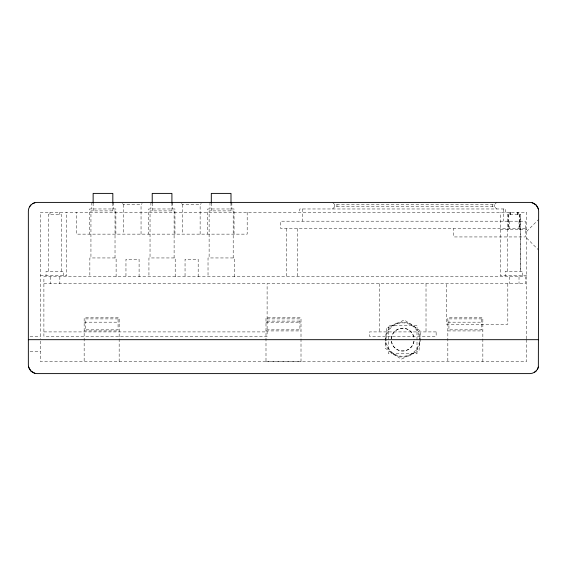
<?xml version="1.0" encoding="UTF-8"?>
<svg xmlns="http://www.w3.org/2000/svg" width="567" height="567" viewBox="0 0 567 567"><rect width="100%" height="100%" fill="white"/><g stroke="black" fill="none" stroke-linecap="round" stroke-linejoin="round"><path stroke-width="0.43" stroke-dasharray="2.83 2.13" d="M507.401 271.338L507.415 214.439L520.527 214.439L520.534 271.338L520.513 214.439M141.048 234.136L141.048 204.595L142.14 203.503M200.13 234.136L200.13 204.595L201.221 203.503M332.56 208.968L334.75 206.785L494.488 206.785L496.678 208.968M332.56 202.405L334.75 204.595L494.488 204.595L496.678 202.405M526.615 231.471L538.65 219.436M122.444 203.503L123.542 204.595L141.048 204.595M181.525 203.503L182.624 204.595L200.13 204.595M525.318 228.629L280.757 228.629L280.757 221.187L525.318 221.187L525.318 236.942L453.763 236.942L453.763 228.629M500.356 229.763L526.615 229.763M40.385 275.711L66.644 275.711L66.644 212.256M526.615 275.711L500.356 275.711L500.356 212.256M43.9 283.769L525.318 283.769L525.318 276.767L43.9 276.767L43.9 336.288L267.107 336.288L267.107 283.769M267.085 318.895L299.915 318.895L299.915 329.838L267.085 329.838M267.085 321.085L299.915 321.085M84.15 322.176L119.162 322.176M265.994 322.176L301.006 322.176M447.838 322.176L482.85 322.176M84.15 330.93L119.162 330.93M265.994 330.93L301.006 330.93M447.838 330.93L482.85 330.93M43.9 331.915L267.107 331.915M30.072 336.288L40.385 336.288M30.072 351.611L40.385 351.611M265.994 361.491L301.006 361.491M526.615 238.041L538.65 250.075M526.615 338.811L526.615 212.256L40.385 212.256L40.385 338.839M526.615 339.683L526.615 361.569L40.385 361.569L40.385 339.683M522.717 275.711L522.717 271.338L505.211 271.338L505.211 275.711M519.741 214.439L519.741 229.763M519.478 214.439L519.478 229.763M519.018 221.187L519.018 228.629M519.018 276.767L519.018 283.769M518.777 212.256L518.77 214.439M517.628 212.256L517.628 214.439M517.203 212.256L517.203 214.439M510.732 212.256L510.732 214.439M510.307 212.256L510.307 214.439M509.386 221.187L509.386 228.629M509.386 276.767L509.386 283.769M509.166 212.256L509.159 214.439M508.457 214.439L508.457 229.763M508.195 214.439L508.195 229.763M507.812 283.769L507.812 324.253L446.541 324.253L446.541 283.769M505.608 212.256L505.608 208.968L299.78 208.968L299.78 212.256M503.22 208.932L503.22 221.187M494.488 204.595L494.488 206.785M492.305 204.595L492.305 206.785M482.85 361.569L482.85 317.803L447.838 317.803L447.838 361.569M426.015 283.769L426.015 331.915M379.536 283.769L379.536 331.915M336.94 204.595L336.94 206.785M334.75 204.595L334.75 206.785M302.643 208.932L302.643 221.187M301.006 361.569L301.006 317.803L265.994 317.803L265.994 361.569M297.434 228.629L297.434 276.767M286.321 228.629L286.321 276.767M247.177 212.256L247.177 234.136L76.488 234.136L76.488 212.256M234.277 276.767L234.277 257.95L208.025 257.95L208.025 276.767M234.043 234.136L234.043 208.968L207.784 208.968L207.784 234.136M233.186 257.95L233.186 210.903L209.117 210.903L209.117 257.95M231.86 202.405L231.86 208.968M230.996 203.029L230.996 210.903M211.307 203.029L211.307 210.903M209.974 202.405L209.974 208.968M198.174 276.767L198.174 259.261L185.048 259.261L185.048 276.767M182.624 204.595L182.624 234.136M175.196 276.767L175.196 257.95L148.937 257.95L148.937 276.767M174.962 234.136L174.962 208.968L148.703 208.968L148.703 234.136M174.104 257.95L174.104 210.903L150.035 210.903L150.035 257.95M172.772 202.405L172.772 208.968M171.914 203.029L171.914 210.903M152.218 203.029L152.218 210.903M150.893 202.405L150.893 208.968M139.092 276.767L139.092 259.261L125.959 259.261L125.959 276.767M123.542 204.595L123.542 234.136M119.162 361.569L119.162 317.803L84.15 317.803L84.15 361.569M116.115 276.767L116.115 257.95L89.855 257.95L89.855 276.767M115.881 234.136L115.881 208.968L89.621 208.968L89.621 234.136M115.023 257.95L115.023 210.903L90.947 210.903L90.947 257.95M113.691 202.405L113.691 208.968M112.833 203.029L112.833 210.903M93.137 203.029L93.137 210.903M91.811 202.405L91.811 208.968M63.539 275.711L63.539 271.338L46.033 271.338L46.033 275.711M61.349 271.338L61.349 214.439L48.216 214.439L48.216 271.338M59.833 276.767L59.833 283.769M59.599 212.256L59.599 214.439M50.208 276.767L50.208 283.769M49.967 212.256L49.967 214.439M413.853 341.171A11.425 11.425 0 0 1 391.223 341.171M391.138 338.995A11.425 11.425 0 0 1 402.542 328.187A11.425 11.425 0 0 1 413.945 338.995M419.424 341.32A16.741 16.741 0 0 1 401.904 356.289A16.741 16.741 0 0 1 386.035 339.576M386.056 338.705A16.741 16.741 0 0 1 403.215 322.836A16.741 16.741 0 0 1 419.516 339.576M414.101 341.065A11.425 11.425 0 0 1 402.031 350.973A11.425 11.425 0 0 1 391.35 339.576M391.379 338.832A11.425 11.425 0 0 1 403.151 328.158A11.425 11.425 0 0 1 414.201 339.576M386.524 328.449L385.021 348.088L401.273 359.209L419.027 350.697L420.537 331.057L404.278 319.937L386.524 328.449M118.071 318.895L85.241 318.895L85.241 329.838L118.071 329.838L118.071 318.895M481.759 318.895L448.929 318.895L448.929 329.838L481.759 329.838L481.759 318.895M417 325.352L388.551 325.352L388.551 353.794L417 353.794L417 325.352M436.143 331.915L369.408 331.915L369.408 336.288L436.143 336.288L436.143 331.915M394.015 354.729A17.506 17.506 0 0 0 420.282 339.583A17.506 17.506 0 0 0 394.037 324.409A17.506 17.506 0 0 0 394.015 354.729"/><path stroke-width="0.85" d="M538.352 367.111L538.65 211.158C538.714 206.48 534.582 202.348 529.897 202.405L37.103 202.405C32.425 202.362 28.293 206.466 28.35 211.158L28.35 364.85C28.286 369.528 32.418 373.66 37.103 373.603L529.897 373.603C533.774 373.603 537.339 370.839 538.352 367.111L537.481 369.223M29.519 206.785L30.916 204.97M534.277 372.427L536.084 371.038M32.723 203.581L34.835 202.702M28.35 339.683L538.65 339.683M532.165 202.702L536.084 204.97L538.352 208.897M34.835 373.306L30.916 371.038L28.648 367.111M230.996 203.029L230.996 193.397L211.307 193.397L211.307 203.029M171.914 203.029L171.914 193.397L152.218 193.397L152.218 203.029M112.833 203.029L112.833 193.397L93.137 193.397L93.137 203.029"/></g></svg>
